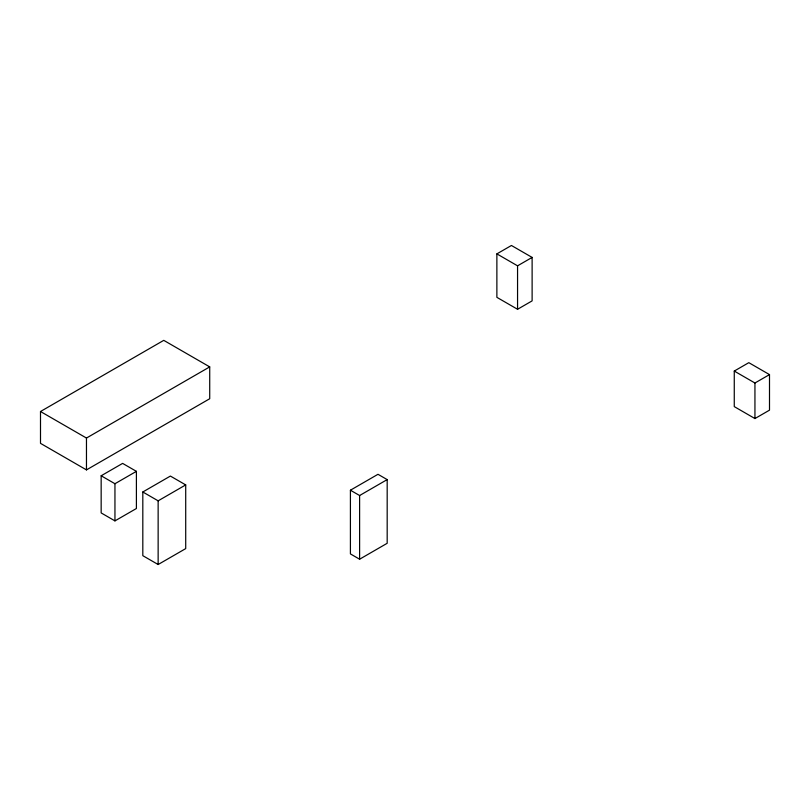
<?xml version="1.0" encoding="UTF-8"?>
<svg xmlns="http://www.w3.org/2000/svg" width="810" height="810" viewBox="0 0 810 810"><rect width="100%" height="100%" fill="white"/><g stroke="black" fill="none" stroke-linecap="round" stroke-linejoin="round"><path stroke-width="1.21" d="M40.5 411.51L163.752 340.352L209.719 366.889L209.719 398.733L86.468 469.891L40.5 443.353L40.5 411.51L86.468 438.048L209.719 366.889M101.159 475.774L122.614 463.391L136.404 471.349L136.404 508.508L114.949 520.891L101.159 512.922L101.159 475.774L114.949 483.732L136.404 471.349M496.874 253.884L511.434 245.481L532.119 257.418L532.119 300.875L517.56 309.278L496.874 297.341L496.874 253.884L517.56 265.822L532.119 257.418M142.813 491.984L170.394 476.067L185.713 484.906L185.713 548.603L158.142 564.519L142.813 555.68L142.813 491.984L158.142 500.833L185.713 484.906M350.416 490.212L377.986 474.296L387.18 479.601L387.18 543.287L359.61 559.214L350.416 553.908L350.416 490.212L359.61 495.528L387.18 479.601M734.265 371.061L748.815 362.667L769.5 374.605L769.5 410.154L754.94 418.557L734.265 406.61L734.265 371.061L754.94 383.008L769.5 374.605M754.94 383.008L754.94 418.557M517.56 265.822L517.56 309.278M359.61 495.528L359.61 559.214M158.142 500.833L158.142 564.519M114.949 483.732L114.949 520.891M86.468 438.048L86.468 469.891"/></g></svg>
